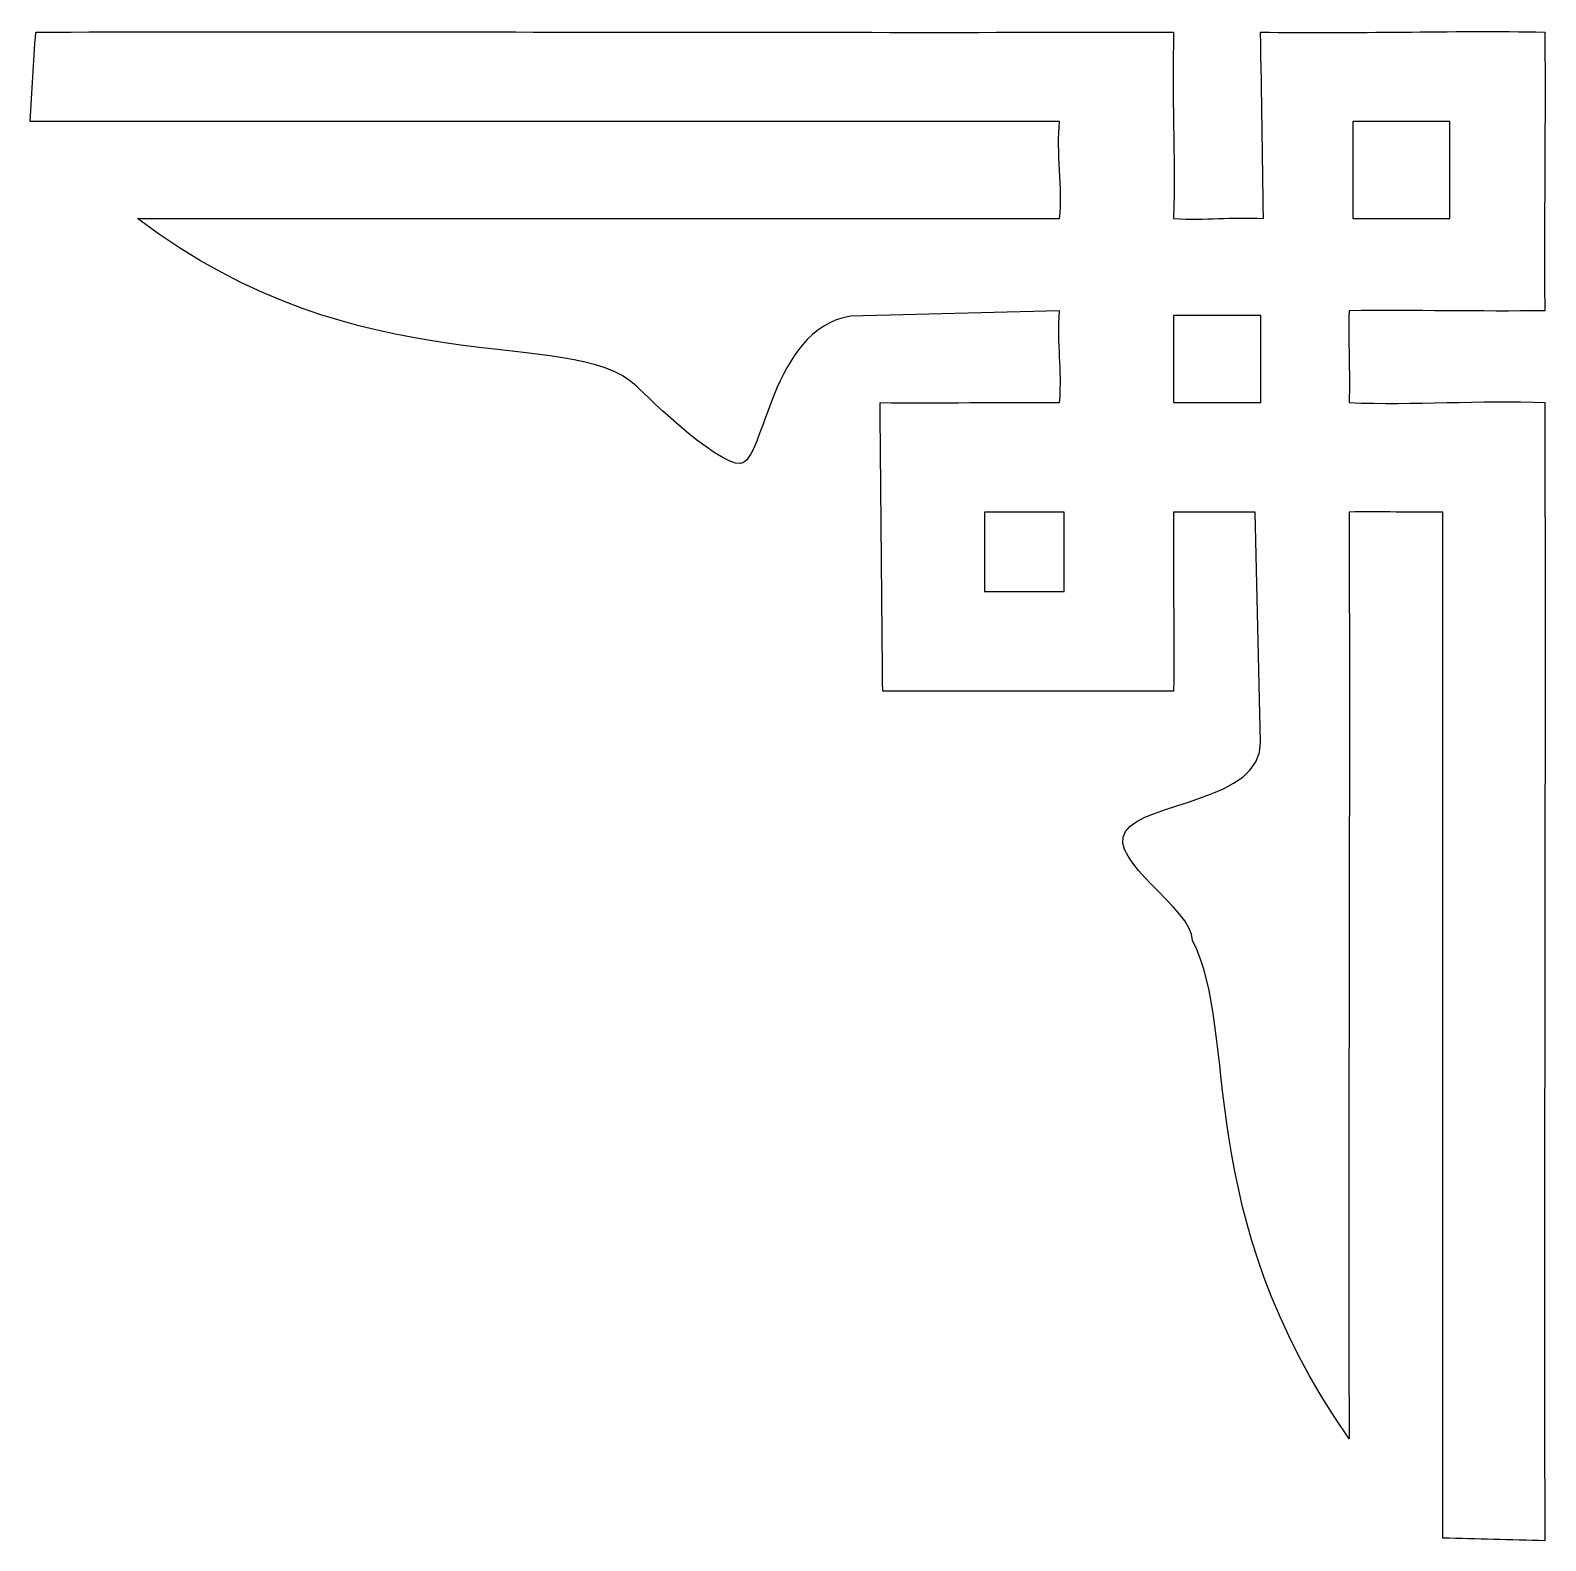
# Model space of a CAD drawing. Header units: centimetres. Extents: x -9.3 to 5.6, y -5.8 to 9.
import ezdxf

# ---------------------------------------------------------------- set-up
doc = ezdxf.new("R2010")
doc.units = ezdxf.units.CM
doc.header["$MEASUREMENT"] = 0
doc.layers.add('layer 1', color=7, linetype='Continuous')

msp = doc.modelspace()

# ---------------------------------------------------------------- linework, layer by layer
at = {"layer": 'layer 1', "color": 242}
for points, knots in [([(5.592, 5.35837), (4.96143, 5.38464), (4.30459, 5.33209), (3.67402, 5.35837), (3.67402, 5.35837), (3.68277, 5.66489), (3.66526, 5.95261), (3.67402, 6.25914), (3.67402, 6.25914), (4.30459, 6.2679), (4.96143, 6.25038), (5.592, 6.25914), (5.592, 6.25914), (5.58324, 7.15245), (5.60076, 8.0983), (5.592, 8.99161), (5.592, 8.99161), (4.67242, 9.00912), (3.72656, 8.97409), (2.80698, 8.99161), (2.80698, 8.99161), (2.81574, 8.34352), (2.8245, 7.81115), (2.83326, 7.16306), (2.83326, 7.16306), (2.50046, 7.18058), (2.28668, 7.14555), (1.95388, 7.16306), (1.95388, 7.16306), (1.97139, 7.80239), (1.93636, 8.35228), (1.95388, 8.99161), (1.95388, 8.99161), (-1.74196, 8.98285), (-5.50427, 9.00036), (-9.20011, 8.99161), (-9.20011, 8.99161), (-9.21762, 8.68508), (-9.23514, 8.42071), (-9.25266, 8.11419), (-9.25266, 8.11419), (-5.85459, 8.11419), (-2.56161, 8.11419), (0.83645, 8.11419), (0.83645, 8.11419), (0.80142, 7.82518), (0.87149, 7.45207), (0.83645, 7.16306), (0.83645, 7.16306), (-2.17627, 7.16306), (-5.18899, 7.16306), (-8.20171, 7.16306), (-8.20171, 7.16306), (-5.98841, 5.48759), (-3.95531, 6.128), (-3.31479, 5.52347), (-3.31479, 5.52347), (-3.31479, 5.52347), (-2.52658, 4.73526), (-2.29012, 4.76154), (-2.29012, 4.76154), (-2.05366, 4.78781), (-2.00111, 6.07522), (-1.2129, 6.20659), (-1.2129, 6.20659), (-1.2129, 6.20659), (0.83645, 6.25914), (0.83645, 6.25914), (0.83645, 6.25914), (0.81018, 5.90882), (0.86273, 5.70868), (0.83645, 5.35837), (0.83645, 5.35837), (0.24967, 5.36712), (-0.33711, 5.34961), (-0.92389, 5.35837), (-0.92389, 5.35837), (-0.91513, 4.4563), (-0.90637, 3.43033), (-0.89761, 2.52827), (-0.89761, 2.52827), (0.01321, 2.52827), (1.04305, 2.52827), (1.95388, 2.52827), (1.95388, 2.52827), (1.96263, 3.13257), (1.94512, 3.68101), (1.95388, 4.2853), (1.95388, 4.2853), (2.25164, 4.2853), (2.45667, 4.2853), (2.75444, 4.2853), (2.75444, 4.2853), (2.75444, 4.2853), (2.80698, 2.02907), (2.80698, 2.02907), (2.80698, 2.02907), (2.81863, 1.44648), (1.66556, 1.44374), (1.48165, 1.15473), (1.48165, 1.15473), (1.29773, 0.86571), (2.13849, 0.4001), (2.13849, 0.08481), (2.13849, 0.08481), (2.61255, -0.83727), (2.11315, -2.55971), (3.67402, -4.8021), (3.67402, -4.8021), (3.66526, -1.77186), (3.68277, 1.25507), (3.67402, 4.2853), (3.67402, 4.2853), (3.98054, 4.29406), (4.28707, 4.27655), (4.5936, 4.2853), (4.5936, 4.2853), (4.5936, 0.92227), (4.5936, -2.41119), (4.5936, -5.77423), (4.5936, -5.77423), (4.9264, -5.78298), (5.2592, -5.79174), (5.592, -5.8005), (5.592, -5.8005), (5.58324, -2.12218), (5.60076, 1.68005), (5.592, 5.35837)], [0, 0, 0, 0, 0.03030303, 0.03030303, 0.03030303, 0.03030303, 0.06060606, 0.06060606, 0.06060606, 0.06060606, 0.09090909, 0.09090909, 0.09090909, 0.09090909, 0.12121212, 0.12121212, 0.12121212, 0.12121212, 0.15151515, 0.15151515, 0.15151515, 0.15151515, 0.18181818, 0.18181818, 0.18181818, 0.18181818, 0.21212121, 0.21212121, 0.21212121, 0.21212121, 0.24242424, 0.24242424, 0.24242424, 0.24242424, 0.27272727, 0.27272727, 0.27272727, 0.27272727, 0.3030303, 0.3030303, 0.3030303, 0.3030303, 0.33333333, 0.33333333, 0.33333333, 0.33333333, 0.36363636, 0.36363636, 0.36363636, 0.36363636, 0.39393939, 0.39393939, 0.39393939, 0.39393939, 0.42424242, 0.42424242, 0.42424242, 0.42424242, 0.45454545, 0.45454545, 0.45454545, 0.45454545, 0.48484848, 0.48484848, 0.48484848, 0.48484848, 0.51515152, 0.51515152, 0.51515152, 0.51515152, 0.54545455, 0.54545455, 0.54545455, 0.54545455, 0.57575758, 0.57575758, 0.57575758, 0.57575758, 0.60606061, 0.60606061, 0.60606061, 0.60606061, 0.63636364, 0.63636364, 0.63636364, 0.63636364, 0.66666667, 0.66666667, 0.66666667, 0.66666667, 0.6969697, 0.6969697, 0.6969697, 0.6969697, 0.72727273, 0.72727273, 0.72727273, 0.72727273, 0.75757576, 0.75757576, 0.75757576, 0.75757576, 0.78787879, 0.78787879, 0.78787879, 0.78787879, 0.81818182, 0.81818182, 0.81818182, 0.81818182, 0.84848485, 0.84848485, 0.84848485, 0.84848485, 0.87878788, 0.87878788, 0.87878788, 0.87878788, 0.90909091, 0.90909091, 0.90909091, 0.90909091, 0.93939394, 0.93939394, 0.93939394, 0.93939394, 1, 1, 1, 1]), ([(4.66092, 7.16306), (4.66092, 7.16306), (3.7098, 7.16306), (3.7098, 7.16306), (3.7098, 7.16306), (3.7098, 7.16306), (3.7098, 8.11419), (3.7098, 8.11419), (3.7098, 8.11419), (3.7098, 8.11419), (4.66092, 8.11419), (4.66092, 8.11419), (4.66092, 8.11419), (4.66092, 8.11419), (4.66092, 7.16306), (4.66092, 7.16306)], [0, 0, 0, 0, 0.2, 0.2, 0.2, 0.2, 0.4, 0.4, 0.4, 0.4, 0.6, 0.6, 0.6, 0.6, 1, 1, 1, 1]), ([(2.80745, 5.35837), (2.80745, 5.35837), (1.95388, 5.35837), (1.95388, 5.35837), (1.95388, 5.35837), (1.95388, 5.35837), (1.95388, 6.21194), (1.95388, 6.21194), (1.95388, 6.21194), (1.95388, 6.21194), (2.80745, 6.21194), (2.80745, 6.21194), (2.80745, 6.21194), (2.80745, 6.21194), (2.80745, 5.35837), (2.80745, 5.35837)], [0, 0, 0, 0, 0.2, 0.2, 0.2, 0.2, 0.4, 0.4, 0.4, 0.4, 0.6, 0.6, 0.6, 0.6, 1, 1, 1, 1]), ([(0.88081, 3.50489), (0.88081, 3.50489), (0.1004, 3.50489), (0.1004, 3.50489), (0.1004, 3.50489), (0.1004, 3.50489), (0.1004, 4.2853), (0.1004, 4.2853), (0.1004, 4.2853), (0.1004, 4.2853), (0.88081, 4.2853), (0.88081, 4.2853), (0.88081, 4.2853), (0.88081, 4.2853), (0.88081, 3.50489), (0.88081, 3.50489)], [0, 0, 0, 0, 0.2, 0.2, 0.2, 0.2, 0.4, 0.4, 0.4, 0.4, 0.6, 0.6, 0.6, 0.6, 1, 1, 1, 1])]:
    msp.add_open_spline(points, degree=3, knots=knots, dxfattribs=at)

doc.saveas('drawing.dxf')
